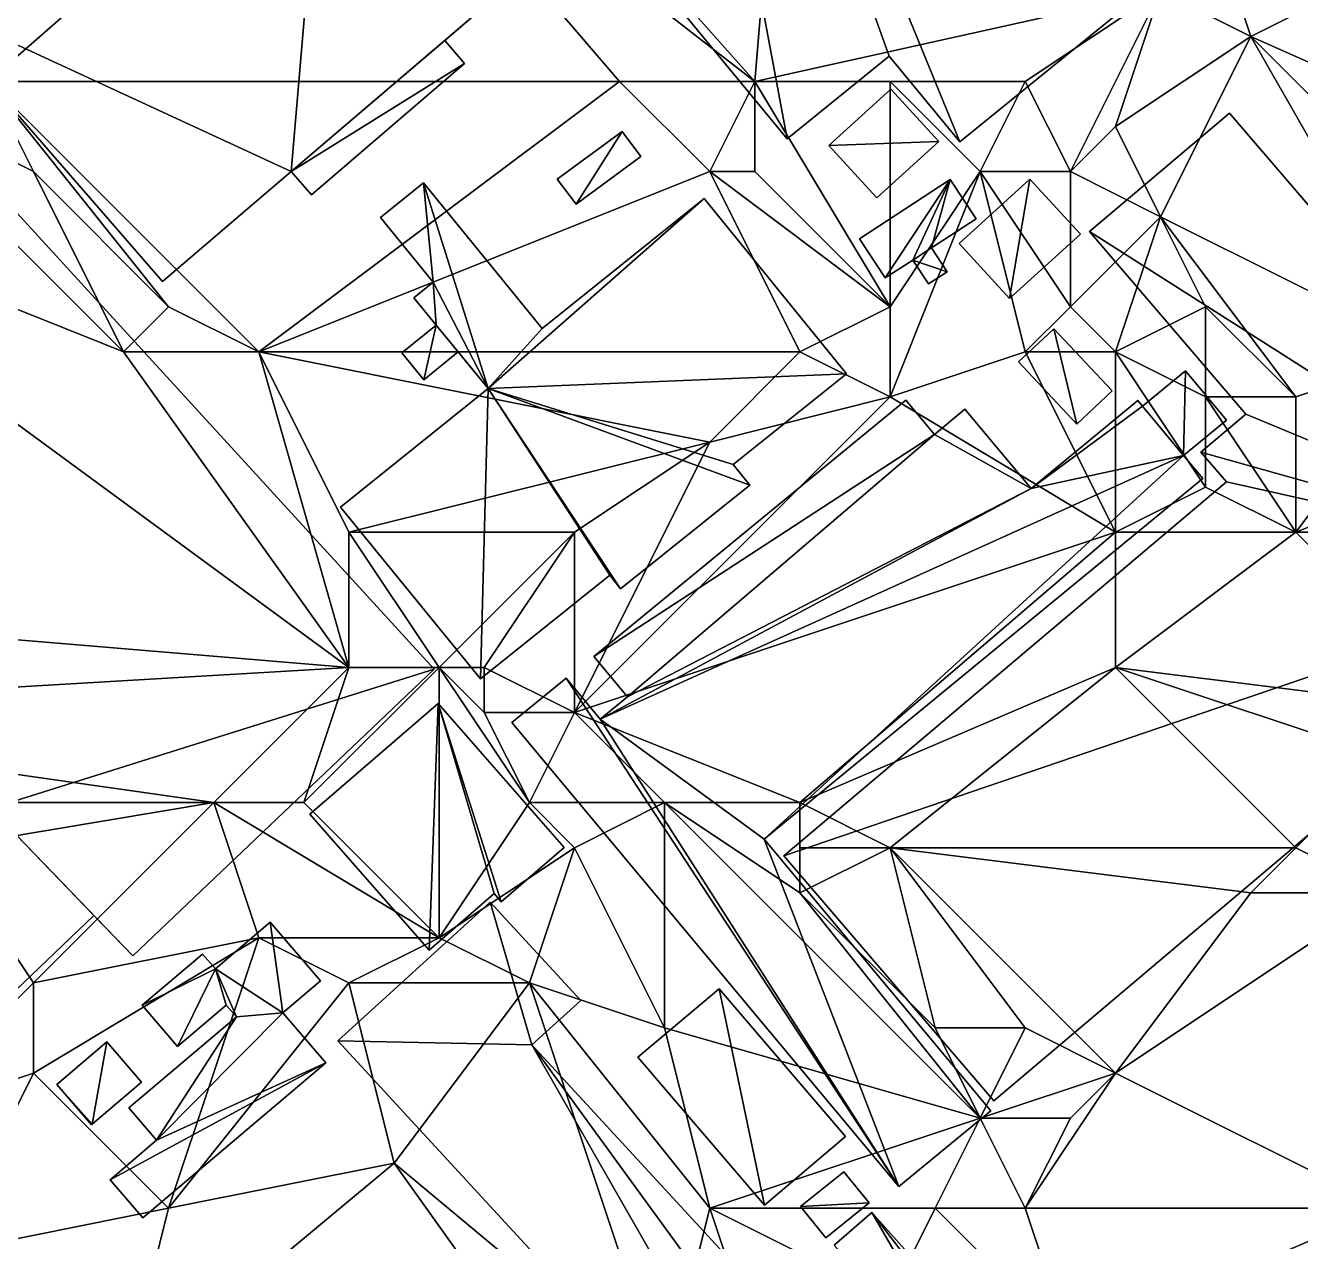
# Model space of a CAD drawing. Header units: metres. Extents: x -1103 to 901, y -902 to 905.
# Drawn here: x -284.4 to -227.8, y 272.5 to 326.5 of the extents above; entities that cross this region are included whole.
import ezdxf

# ---------------------------------------------------------------- set-up
doc = ezdxf.new("R2010")
doc.units = ezdxf.units.M
for name, color, linetype in [('OSM_BUILDING_FOOTPRINTS', 7, 'CONTINUOUS'), ('OSM_BUILDING_ROOFS', 1, 'CONTINUOUS'), ('OSM_BUILDING_WALLS', 8, 'CONTINUOUS'), ('OSM_TERRAIN', 3, 'CONTINUOUS')]:
    doc.layers.add(name, color=color, linetype=linetype)

msp = doc.modelspace()

# ---------------------------------------------------------------- linework, layer by layer
at = {"layer": 'OSM_BUILDING_FOOTPRINTS'}
for points in [[(-269.956, 344.985, 15.515), (-256.934, 355.579, 15.515), (-234.396, 328.241, 15.515), (-242.907, 321.318, 15.515), (-246.046, 325.123, 15.515), (-250.556, 321.451, 15.515), (-269.956, 344.985, 15.515)], [(-289.178, 327.699, 16.817), (-278.279, 315.125, 16.817), (-272.564, 320.002, 16.817), (-271.669, 318.974, 16.817), (-264.871, 324.791, 16.817), (-265.755, 325.819, 16.817), (-263.279, 327.954, 16.817), (-271.116, 337, 16.817), (-269.878, 338.062, 16.817), (-272.94, 341.578, 16.817), (-289.178, 327.699, 16.817)], [(-246.588, 318.841, 15.929), (-248.721, 321.164, 15.929), (-245.969, 323.663, 15.929), (-243.835, 321.341, 15.929), (-246.588, 318.841, 15.929)], [(-241.403, 278.775, 14.08), (-250.711, 289.634, 14.08), (-231.068, 306.234, 14.08), (-232.207, 307.55, 14.08), (-230.217, 309.242, 14.08), (-237.159, 317.348, 14.08), (-230.947, 322.601, 14.08), (-213.559, 302.308, 14.08), (-241.403, 278.775, 14.08)], [(-260.759, 319.671, 16.7), (-257.885, 321.783, 16.7), (-257.056, 320.666, 16.7), (-259.93, 318.554, 16.7), (-260.759, 319.671, 16.7)], [(-247.362, 317.017, 15.754), (-243.327, 319.649, 15.754), (-242.177, 317.912, 15.754), (-244.167, 316.618, 15.754), (-243.46, 315.557, 15.754), (-244.289, 315.015, 15.754), (-244.996, 316.077, 15.754), (-246.212, 315.28, 15.754), (-247.362, 317.017, 15.754)], [(-242.94, 316.806, 15.245), (-239.801, 319.66, 15.245), (-237.557, 317.227, 15.245), (-240.696, 314.373, 15.245), (-242.94, 316.806, 15.245)], [(-264.174, 297.497, 16.078), (-258.437, 302.098, 16.078), (-257.951, 301.49, 16.078), (-252.214, 306.09, 16.078), (-252.955, 306.997, 16.078), (-247.925, 311.023, 16.078), (-254.248, 318.808, 16.078), (-261.433, 313.046, 16.078), (-266.695, 319.505, 16.078), (-268.607, 317.967, 16.078), (-266.264, 315.092, 16.078), (-267.126, 314.406, 16.078), (-266.131, 313.19, 16.078), (-267.656, 311.962, 16.078), (-266.684, 310.768, 16.078), (-265.158, 311.996, 16.078), (-263.832, 310.37, 16.078), (-270.376, 305.117, 16.078), (-264.174, 297.497, 16.078)], [(-240.309, 311.564, 15.173), (-238.74, 313.024, 15.173), (-236.142, 310.271, 15.173), (-237.712, 308.8, 15.173), (-240.309, 311.564, 15.173)], [(-262.77, 295.551, 15.237), (-260.372, 297.519, 15.237), (-258.857, 295.706, 15.237), (-257.653, 296.701, 15.237), (-259.134, 298.482, 15.237), (-245.306, 309.861, 15.237), (-244.034, 308.335, 15.237), (-242.675, 309.452, 15.237), (-239.745, 305.946, 15.237), (-235.003, 309.839, 15.237), (-234.804, 309.596, 15.237), (-232.892, 311.166, 15.237), (-231.068, 308.977, 15.237), (-232.981, 307.406, 15.237), (-232.129, 306.389, 15.237), (-251.584, 290.386, 15.237), (-241.525, 278.321, 15.237), (-245.604, 274.97, 15.237), (-262.77, 295.551, 15.237)], [(-271.735, 291.481, 16.609), (-266.042, 296.402, 16.609), (-260.449, 290.01, 16.609), (-263.246, 287.6, 16.609), (-263.555, 287.964, 16.609), (-266.451, 285.454, 16.609), (-271.735, 291.481, 16.609)], [(-230.106, 237.58, 14.841), (-248.036, 257.044, 14.841), (-270.497, 281.429, 14.841), (-263.743, 287.577, 14.841), (-259.72, 283.22, 14.841), (-261.886, 281.252, 14.841), (-249.053, 267.317, 14.841), (-247.339, 268.877, 14.841), (-244.697, 266.012, 14.841), (-246.411, 264.453, 14.841), (-225.298, 241.539, 14.841), (-220.081, 246.283, 14.841), (-206.639, 231.697, 14.841), (-242.265, 199.305, 14.841), (-251.893, 209.755, 14.841), (-256.646, 205.442, 14.841), (-264.539, 214.002, 14.841), (-258.857, 219.166, 14.841), (-269.203, 230.402, 14.841), (-258.581, 240.057, 14.841), (-244.355, 224.63, 14.841), (-230.106, 237.58, 14.841)], [(-279.141, 273.577, 16.217), (-280.6, 275.269, 16.217), (-278.533, 277.016, 16.217), (-279.76, 278.454, 16.217), (-274.996, 282.49, 16.217), (-275.449, 283.01, 16.217), (-277.605, 281.185, 16.217), (-279.174, 283.01, 16.217), (-276.499, 285.277, 16.217), (-275.924, 284.625, 16.217), (-273.493, 286.693, 16.217), (-271.26, 284.094, 16.217), (-272.929, 282.678, 16.217), (-271.028, 280.455, 16.217), (-279.141, 273.577, 16.217)], [(-257.188, 280.699, 15.534), (-253.585, 283.74, 15.534), (-247.98, 277.182, 15.534), (-251.573, 274.141, 15.534), (-257.188, 280.699, 15.534)], [(-279.207, 279.593, 16.196), (-281.396, 277.735, 16.196), (-281.429, 277.702, 16.196), (-282.966, 279.493, 16.196), (-280.744, 281.384, 16.196), (-279.207, 279.593, 16.196)], [(-248.843, 272.692, 15.218), (-249.97, 274.074, 15.218), (-248.047, 275.623, 15.218), (-246.919, 274.24, 15.218), (-248.843, 272.692, 15.218)], [(-248.478, 272.36, 14.829), (-246.809, 273.82, 14.829), (-244.145, 270.823, 14.829), (-244.366, 270.624, 14.829), (-242.277, 268.268, 14.829), (-242.1, 268.423, 14.829), (-239.668, 265.681, 14.829), (-241.271, 264.265, 14.829), (-248.478, 272.36, 14.829)]]:
    msp.add_polyline3d(points, close=True, dxfattribs=at)
msp.add_polyline3d([(-287.564, 281.03, 15.285), (-281.319, 286.991, 15.285), (-279.583, 285.2, 15.285), (-266.219, 297.929, 15.285), (-291.698, 325.775, 15.285)], dxfattribs=at)
at = {"layer": 'OSM_BUILDING_ROOFS'}
for points in [[(-256.934, 355.579, 46.315), (-269.956, 344.985, 46.315), (-250.556, 321.451, 46.315)], [(-256.934, 355.579, 46.315), (-250.556, 321.451, 46.315), (-246.046, 325.123, 46.315)], [(-256.934, 355.579, 46.315), (-246.046, 325.123, 46.315), (-242.907, 321.318, 46.315)], [(-256.934, 355.579, 46.315), (-242.907, 321.318, 46.315), (-234.396, 328.241, 46.315)], [(-271.116, 337, 47.617), (-289.178, 327.699, 47.617), (-272.564, 320.002, 47.617)], [(-272.564, 320.002, 47.617), (-263.279, 327.954, 47.617), (-271.116, 337, 47.617)], [(-289.178, 327.699, 47.617), (-278.279, 315.125, 47.617), (-272.564, 320.002, 47.617)], [(-272.564, 320.002, 47.617), (-265.755, 325.819, 47.617), (-263.279, 327.954, 47.617)], [(-285.906, 291.747, 23.685), (-266.219, 297.929, 23.685), (-291.698, 325.775, 23.685)], [(-272.564, 320.002, 47.617), (-264.871, 324.791, 47.617), (-265.755, 325.819, 47.617)], [(-272.564, 320.002, 47.617), (-271.669, 318.974, 47.617), (-264.871, 324.791, 47.617)], [(-248.721, 321.164, 25.929), (-243.835, 321.341, 25.929), (-245.969, 323.663, 25.929)], [(-213.559, 302.308, 32.08), (-230.947, 322.601, 32.08), (-237.159, 317.348, 32.08)], [(-257.885, 321.783, 26.7), (-260.759, 319.671, 26.7), (-259.93, 318.554, 26.7)], [(-257.885, 321.783, 26.7), (-259.93, 318.554, 26.7), (-257.056, 320.666, 26.7)], [(-248.721, 321.164, 25.929), (-246.588, 318.841, 25.929), (-243.835, 321.341, 25.929)], [(-243.327, 319.649, 25.754), (-247.362, 317.017, 25.754), (-246.212, 315.28, 25.754)], [(-243.327, 319.649, 25.754), (-246.212, 315.28, 25.754), (-244.996, 316.077, 25.754)], [(-244.167, 316.618, 25.754), (-243.327, 319.649, 25.754), (-244.996, 316.077, 25.754)], [(-244.167, 316.618, 25.754), (-242.177, 317.912, 25.754), (-243.327, 319.649, 25.754)], [(-239.801, 319.66, 25.245), (-242.94, 316.806, 25.245), (-240.696, 314.373, 25.245)], [(-239.801, 319.66, 25.245), (-240.696, 314.373, 25.245), (-237.557, 317.227, 25.245)], [(-266.695, 319.505, 26.078), (-268.607, 317.967, 26.078), (-266.264, 315.092, 26.078)], [(-263.832, 310.37, 26.078), (-261.433, 313.046, 26.078), (-266.695, 319.505, 26.078)], [(-263.832, 310.37, 26.078), (-266.695, 319.505, 26.078), (-266.264, 315.092, 26.078)], [(-263.832, 310.37, 26.078), (-247.925, 311.023, 26.078), (-254.248, 318.808, 26.078)], [(-263.832, 310.37, 26.078), (-254.248, 318.808, 26.078), (-261.433, 313.046, 26.078)], [(-213.559, 302.308, 32.08), (-237.159, 317.348, 32.08), (-230.217, 309.242, 32.08)], [(-244.996, 316.077, 25.754), (-243.46, 315.557, 25.754), (-244.167, 316.618, 25.754)], [(-244.996, 316.077, 25.754), (-244.289, 315.015, 25.754), (-243.46, 315.557, 25.754)], [(-266.264, 315.092, 26.078), (-267.126, 314.406, 26.078), (-266.131, 313.19, 26.078)], [(-263.832, 310.37, 26.078), (-266.264, 315.092, 26.078), (-266.131, 313.19, 26.078)], [(-266.131, 313.19, 26.078), (-267.656, 311.962, 26.078), (-266.684, 310.768, 26.078)], [(-266.131, 313.19, 26.078), (-266.684, 310.768, 26.078), (-265.158, 311.996, 26.078)], [(-266.131, 313.19, 26.078), (-265.158, 311.996, 26.078), (-263.832, 310.37, 26.078)], [(-238.74, 313.024, 25.173), (-240.309, 311.564, 25.173), (-237.712, 308.8, 25.173)], [(-238.74, 313.024, 25.173), (-237.712, 308.8, 25.173), (-236.142, 310.271, 25.173)], [(-232.981, 307.406, 25.237), (-232.892, 311.166, 25.237), (-234.804, 309.596, 25.237)], [(-232.981, 307.406, 25.237), (-231.068, 308.977, 25.237), (-232.892, 311.166, 25.237)], [(-263.832, 310.37, 26.078), (-252.955, 306.997, 26.078), (-247.925, 311.023, 26.078)], [(-263.832, 310.37, 26.078), (-270.376, 305.117, 26.078), (-264.174, 297.497, 26.078)], [(-263.832, 310.37, 26.078), (-264.174, 297.497, 26.078), (-258.437, 302.098, 26.078)], [(-263.832, 310.37, 26.078), (-258.437, 302.098, 26.078), (-257.951, 301.49, 26.078)], [(-263.832, 310.37, 26.078), (-257.951, 301.49, 26.078), (-252.214, 306.09, 26.078)], [(-263.832, 310.37, 26.078), (-252.214, 306.09, 26.078), (-252.955, 306.997, 26.078)], [(-244.034, 308.335, 25.237), (-245.306, 309.861, 25.237), (-259.134, 298.482, 25.237)], [(-239.745, 305.946, 25.237), (-242.675, 309.452, 25.237), (-244.034, 308.335, 25.237)], [(-234.804, 309.596, 25.237), (-235.003, 309.839, 25.237), (-239.745, 305.946, 25.237)], [(-232.981, 307.406, 25.237), (-234.804, 309.596, 25.237), (-239.745, 305.946, 25.237)], [(-213.559, 302.308, 32.08), (-230.217, 309.242, 32.08), (-232.207, 307.55, 32.08)], [(-244.034, 308.335, 25.237), (-259.134, 298.482, 25.237), (-257.653, 296.701, 25.237)], [(-239.745, 305.946, 25.237), (-244.034, 308.335, 25.237), (-257.653, 296.701, 25.237)], [(-258.857, 295.706, 25.237), (-251.584, 290.386, 25.237), (-232.981, 307.406, 25.237)], [(-239.745, 305.946, 25.237), (-258.857, 295.706, 25.237), (-232.981, 307.406, 25.237)], [(-251.584, 290.386, 25.237), (-232.129, 306.389, 25.237), (-232.981, 307.406, 25.237)], [(-213.559, 302.308, 32.08), (-232.207, 307.55, 32.08), (-231.068, 306.234, 32.08)], [(-213.559, 302.308, 32.08), (-231.068, 306.234, 32.08), (-250.711, 289.634, 32.08)], [(-239.745, 305.946, 25.237), (-257.653, 296.701, 25.237), (-258.857, 295.706, 25.237)], [(-250.711, 289.634, 32.08), (-241.403, 278.775, 32.08), (-213.559, 302.308, 32.08)], [(-285.906, 291.747, 23.685), (-279.583, 285.2, 23.685), (-266.219, 297.929, 23.685)], [(-260.372, 297.519, 25.237), (-262.77, 295.551, 25.237), (-245.604, 274.97, 25.237)], [(-258.857, 295.706, 25.237), (-260.372, 297.519, 25.237), (-245.604, 274.97, 25.237)], [(-266.042, 296.402, 26.609), (-271.735, 291.481, 26.609), (-266.451, 285.454, 26.609)], [(-266.042, 296.402, 26.609), (-266.451, 285.454, 26.609), (-263.555, 287.964, 26.609)], [(-266.042, 296.402, 26.609), (-263.555, 287.964, 26.609), (-263.246, 287.6, 26.609)], [(-266.042, 296.402, 26.609), (-263.246, 287.6, 26.609), (-260.449, 290.01, 26.609)], [(-258.857, 295.706, 25.237), (-245.604, 274.97, 25.237), (-251.584, 290.386, 25.237)], [(-285.906, 291.747, 23.685), (-287.564, 281.03, 23.685), (-281.319, 286.991, 23.685)], [(-285.906, 291.747, 23.685), (-281.319, 286.991, 23.685), (-279.583, 285.2, 23.685)], [(-245.604, 274.97, 25.237), (-241.525, 278.321, 25.237), (-251.584, 290.386, 25.237)], [(-261.886, 281.252, 36.041), (-263.743, 287.577, 36.041), (-270.497, 281.429, 36.041)], [(-261.886, 281.252, 36.041), (-259.72, 283.22, 36.041), (-263.743, 287.577, 36.041)], [(-272.929, 282.678, 26.217), (-273.493, 286.693, 26.217), (-275.924, 284.625, 26.217)], [(-272.929, 282.678, 26.217), (-271.26, 284.094, 26.217), (-273.493, 286.693, 26.217)], [(-275.924, 284.625, 26.217), (-276.499, 285.277, 26.217), (-279.174, 283.01, 26.217)], [(-275.924, 284.625, 26.217), (-279.174, 283.01, 26.217), (-277.605, 281.185, 26.217)], [(-275.924, 284.625, 26.217), (-277.605, 281.185, 26.217), (-275.449, 283.01, 26.217)], [(-275.924, 284.625, 26.217), (-275.449, 283.01, 26.217), (-274.996, 282.49, 26.217)], [(-272.929, 282.678, 26.217), (-275.924, 284.625, 26.217), (-274.996, 282.49, 26.217)], [(-253.585, 283.74, 25.534), (-257.188, 280.699, 25.534), (-251.573, 274.141, 25.534)], [(-253.585, 283.74, 25.534), (-251.573, 274.141, 25.534), (-247.98, 277.182, 25.534)], [(-274.996, 282.49, 26.217), (-279.76, 278.454, 26.217), (-278.533, 277.016, 26.217)], [(-278.533, 277.016, 26.217), (-271.028, 280.455, 26.217), (-272.929, 282.678, 26.217)], [(-272.929, 282.678, 26.217), (-274.996, 282.49, 26.217), (-278.533, 277.016, 26.217)], [(-281.396, 277.735, 26.196), (-280.744, 281.384, 26.196), (-282.966, 279.493, 26.196)], [(-281.396, 277.735, 26.196), (-279.207, 279.593, 26.196), (-280.744, 281.384, 26.196)], [(-261.886, 281.252, 36.041), (-270.497, 281.429, 36.041), (-248.036, 257.044, 36.041)], [(-261.886, 281.252, 36.041), (-248.036, 257.044, 36.041), (-230.106, 237.58, 36.041)], [(-230.106, 237.58, 36.041), (-249.053, 267.317, 36.041), (-261.886, 281.252, 36.041)], [(-280.6, 275.269, 26.217), (-279.141, 273.577, 26.217), (-271.028, 280.455, 26.217)], [(-278.533, 277.016, 26.217), (-280.6, 275.269, 26.217), (-271.028, 280.455, 26.217)], [(-281.396, 277.735, 26.196), (-282.966, 279.493, 26.196), (-281.429, 277.702, 26.196)], [(-249.97, 274.074, 25.218), (-246.919, 274.24, 25.218), (-248.047, 275.623, 25.218)], [(-249.97, 274.074, 25.218), (-248.843, 272.692, 25.218), (-246.919, 274.24, 25.218)], [(-246.809, 273.82, 24.829), (-248.478, 272.36, 24.829), (-241.271, 264.265, 24.829)], [(-244.366, 270.624, 24.829), (-244.145, 270.823, 24.829), (-246.809, 273.82, 24.829)], [(-244.366, 270.624, 24.829), (-246.809, 273.82, 24.829), (-241.271, 264.265, 24.829)]]:
    msp.add_3dface(points, dxfattribs=at)
at = {"layer": 'OSM_BUILDING_WALLS'}
for points in [[(-269.956, 344.985, 15.515), (-250.556, 321.451, 15.515), (-250.556, 321.451, 46.315)], [(-269.956, 344.985, 15.515), (-250.556, 321.451, 46.315), (-269.956, 344.985, 46.315)], [(-242.907, 321.318, 15.515), (-234.396, 328.241, 15.515), (-234.396, 328.241, 46.315)], [(-242.907, 321.318, 15.515), (-234.396, 328.241, 46.315), (-242.907, 321.318, 46.315)], [(-289.178, 327.699, 16.817), (-278.279, 315.125, 16.817), (-278.279, 315.125, 47.617)], [(-289.178, 327.699, 16.817), (-278.279, 315.125, 47.617), (-289.178, 327.699, 47.617)], [(-265.755, 325.819, 16.817), (-263.279, 327.954, 16.817), (-263.279, 327.954, 47.617)], [(-265.755, 325.819, 16.817), (-263.279, 327.954, 47.617), (-265.755, 325.819, 47.617)], [(-266.219, 297.929, 15.285), (-291.698, 325.775, 15.285), (-291.698, 325.775, 23.685)], [(-266.219, 297.929, 15.285), (-291.698, 325.775, 23.685), (-266.219, 297.929, 23.685)], [(-264.871, 324.791, 16.817), (-265.755, 325.819, 16.817), (-265.755, 325.819, 47.617)], [(-264.871, 324.791, 16.817), (-265.755, 325.819, 47.617), (-264.871, 324.791, 47.617)], [(-271.669, 318.974, 16.817), (-264.871, 324.791, 16.817), (-264.871, 324.791, 47.617)], [(-271.669, 318.974, 16.817), (-264.871, 324.791, 47.617), (-271.669, 318.974, 47.617)], [(-250.556, 321.451, 15.515), (-246.046, 325.123, 15.515), (-246.046, 325.123, 46.315)], [(-250.556, 321.451, 15.515), (-246.046, 325.123, 46.315), (-250.556, 321.451, 46.315)], [(-246.046, 325.123, 15.515), (-242.907, 321.318, 15.515), (-242.907, 321.318, 46.315)], [(-246.046, 325.123, 15.515), (-242.907, 321.318, 46.315), (-246.046, 325.123, 46.315)], [(-245.969, 323.663, 15.929), (-248.721, 321.164, 15.929), (-248.721, 321.164, 25.929)], [(-245.969, 323.663, 15.929), (-248.721, 321.164, 25.929), (-245.969, 323.663, 25.929)], [(-243.835, 321.341, 15.929), (-245.969, 323.663, 15.929), (-245.969, 323.663, 25.929)], [(-243.835, 321.341, 15.929), (-245.969, 323.663, 25.929), (-243.835, 321.341, 25.929)], [(-230.947, 322.601, 14.08), (-237.159, 317.348, 14.08), (-237.159, 317.348, 32.08)], [(-230.947, 322.601, 14.08), (-237.159, 317.348, 32.08), (-230.947, 322.601, 32.08)], [(-213.559, 302.308, 14.08), (-230.947, 322.601, 14.08), (-230.947, 322.601, 32.08)], [(-213.559, 302.308, 14.08), (-230.947, 322.601, 32.08), (-213.559, 302.308, 32.08)], [(-257.885, 321.783, 16.7), (-260.759, 319.671, 16.7), (-260.759, 319.671, 26.7)], [(-257.885, 321.783, 16.7), (-260.759, 319.671, 26.7), (-257.885, 321.783, 26.7)], [(-257.056, 320.666, 16.7), (-257.885, 321.783, 16.7), (-257.885, 321.783, 26.7)], [(-257.056, 320.666, 16.7), (-257.885, 321.783, 26.7), (-257.056, 320.666, 26.7)], [(-246.588, 318.841, 15.929), (-243.835, 321.341, 15.929), (-243.835, 321.341, 25.929)], [(-246.588, 318.841, 15.929), (-243.835, 321.341, 25.929), (-246.588, 318.841, 25.929)], [(-248.721, 321.164, 15.929), (-246.588, 318.841, 15.929), (-246.588, 318.841, 25.929)], [(-248.721, 321.164, 15.929), (-246.588, 318.841, 25.929), (-248.721, 321.164, 25.929)], [(-259.93, 318.554, 16.7), (-257.056, 320.666, 16.7), (-257.056, 320.666, 26.7)], [(-259.93, 318.554, 16.7), (-257.056, 320.666, 26.7), (-259.93, 318.554, 26.7)], [(-278.279, 315.125, 16.817), (-272.564, 320.002, 16.817), (-272.564, 320.002, 47.617)], [(-278.279, 315.125, 16.817), (-272.564, 320.002, 47.617), (-278.279, 315.125, 47.617)], [(-272.564, 320.002, 16.817), (-271.669, 318.974, 16.817), (-271.669, 318.974, 47.617)], [(-272.564, 320.002, 16.817), (-271.669, 318.974, 47.617), (-272.564, 320.002, 47.617)], [(-260.759, 319.671, 16.7), (-259.93, 318.554, 16.7), (-259.93, 318.554, 26.7)], [(-260.759, 319.671, 16.7), (-259.93, 318.554, 26.7), (-260.759, 319.671, 26.7)], [(-243.327, 319.649, 15.754), (-247.362, 317.017, 15.754), (-247.362, 317.017, 25.754)], [(-243.327, 319.649, 15.754), (-247.362, 317.017, 25.754), (-243.327, 319.649, 25.754)], [(-242.177, 317.912, 15.754), (-243.327, 319.649, 15.754), (-243.327, 319.649, 25.754)], [(-242.177, 317.912, 15.754), (-243.327, 319.649, 25.754), (-242.177, 317.912, 25.754)], [(-239.801, 319.66, 15.245), (-242.94, 316.806, 15.245), (-242.94, 316.806, 25.245)], [(-239.801, 319.66, 15.245), (-242.94, 316.806, 25.245), (-239.801, 319.66, 25.245)], [(-237.557, 317.227, 15.245), (-239.801, 319.66, 15.245), (-239.801, 319.66, 25.245)], [(-237.557, 317.227, 15.245), (-239.801, 319.66, 25.245), (-237.557, 317.227, 25.245)], [(-266.695, 319.505, 16.078), (-268.607, 317.967, 16.078), (-268.607, 317.967, 26.078)], [(-266.695, 319.505, 16.078), (-268.607, 317.967, 26.078), (-266.695, 319.505, 26.078)], [(-261.433, 313.046, 16.078), (-266.695, 319.505, 16.078), (-266.695, 319.505, 26.078)], [(-261.433, 313.046, 16.078), (-266.695, 319.505, 26.078), (-261.433, 313.046, 26.078)], [(-254.248, 318.808, 16.078), (-261.433, 313.046, 16.078), (-261.433, 313.046, 26.078)], [(-254.248, 318.808, 16.078), (-261.433, 313.046, 26.078), (-254.248, 318.808, 26.078)], [(-247.925, 311.023, 16.078), (-254.248, 318.808, 16.078), (-254.248, 318.808, 26.078)], [(-247.925, 311.023, 16.078), (-254.248, 318.808, 26.078), (-247.925, 311.023, 26.078)], [(-268.607, 317.967, 16.078), (-266.264, 315.092, 16.078), (-266.264, 315.092, 26.078)], [(-268.607, 317.967, 16.078), (-266.264, 315.092, 26.078), (-268.607, 317.967, 26.078)], [(-244.167, 316.618, 15.754), (-242.177, 317.912, 15.754), (-242.177, 317.912, 25.754)], [(-244.167, 316.618, 15.754), (-242.177, 317.912, 25.754), (-244.167, 316.618, 25.754)], [(-237.159, 317.348, 14.08), (-230.217, 309.242, 14.08), (-230.217, 309.242, 32.08)], [(-237.159, 317.348, 14.08), (-230.217, 309.242, 32.08), (-237.159, 317.348, 32.08)], [(-247.362, 317.017, 15.754), (-246.212, 315.28, 15.754), (-246.212, 315.28, 25.754)], [(-247.362, 317.017, 15.754), (-246.212, 315.28, 25.754), (-247.362, 317.017, 25.754)], [(-242.94, 316.806, 15.245), (-240.696, 314.373, 15.245), (-240.696, 314.373, 25.245)], [(-242.94, 316.806, 15.245), (-240.696, 314.373, 25.245), (-242.94, 316.806, 25.245)], [(-240.696, 314.373, 15.245), (-237.557, 317.227, 15.245), (-237.557, 317.227, 25.245)], [(-240.696, 314.373, 15.245), (-237.557, 317.227, 25.245), (-240.696, 314.373, 25.245)], [(-243.46, 315.557, 15.754), (-244.167, 316.618, 15.754), (-244.167, 316.618, 25.754)], [(-243.46, 315.557, 15.754), (-244.167, 316.618, 25.754), (-243.46, 315.557, 25.754)], [(-246.212, 315.28, 15.754), (-244.996, 316.077, 15.754), (-244.996, 316.077, 25.754)], [(-246.212, 315.28, 15.754), (-244.996, 316.077, 25.754), (-246.212, 315.28, 25.754)], [(-244.996, 316.077, 15.754), (-244.289, 315.015, 15.754), (-244.289, 315.015, 25.754)], [(-244.996, 316.077, 15.754), (-244.289, 315.015, 25.754), (-244.996, 316.077, 25.754)], [(-266.264, 315.092, 16.078), (-267.126, 314.406, 16.078), (-267.126, 314.406, 26.078)], [(-266.264, 315.092, 16.078), (-267.126, 314.406, 26.078), (-266.264, 315.092, 26.078)], [(-244.289, 315.015, 15.754), (-243.46, 315.557, 15.754), (-243.46, 315.557, 25.754)], [(-244.289, 315.015, 15.754), (-243.46, 315.557, 25.754), (-244.289, 315.015, 25.754)], [(-267.126, 314.406, 16.078), (-266.131, 313.19, 16.078), (-266.131, 313.19, 26.078)], [(-267.126, 314.406, 16.078), (-266.131, 313.19, 26.078), (-267.126, 314.406, 26.078)], [(-266.131, 313.19, 16.078), (-267.656, 311.962, 16.078), (-267.656, 311.962, 26.078)], [(-266.131, 313.19, 16.078), (-267.656, 311.962, 26.078), (-266.131, 313.19, 26.078)], [(-238.74, 313.024, 15.173), (-240.309, 311.564, 15.173), (-240.309, 311.564, 25.173)], [(-238.74, 313.024, 15.173), (-240.309, 311.564, 25.173), (-238.74, 313.024, 25.173)], [(-236.142, 310.271, 15.173), (-238.74, 313.024, 15.173), (-238.74, 313.024, 25.173)], [(-236.142, 310.271, 15.173), (-238.74, 313.024, 25.173), (-236.142, 310.271, 25.173)], [(-267.656, 311.962, 16.078), (-266.684, 310.768, 16.078), (-266.684, 310.768, 26.078)], [(-267.656, 311.962, 16.078), (-266.684, 310.768, 26.078), (-267.656, 311.962, 26.078)], [(-266.684, 310.768, 16.078), (-265.158, 311.996, 16.078), (-265.158, 311.996, 26.078)], [(-266.684, 310.768, 16.078), (-265.158, 311.996, 26.078), (-266.684, 310.768, 26.078)], [(-265.158, 311.996, 16.078), (-263.832, 310.37, 16.078), (-263.832, 310.37, 26.078)], [(-265.158, 311.996, 16.078), (-263.832, 310.37, 26.078), (-265.158, 311.996, 26.078)], [(-240.309, 311.564, 15.173), (-237.712, 308.8, 15.173), (-237.712, 308.8, 25.173)], [(-240.309, 311.564, 15.173), (-237.712, 308.8, 25.173), (-240.309, 311.564, 25.173)], [(-232.892, 311.166, 15.237), (-234.804, 309.596, 15.237), (-234.804, 309.596, 25.237)], [(-232.892, 311.166, 15.237), (-234.804, 309.596, 25.237), (-232.892, 311.166, 25.237)], [(-231.068, 308.977, 15.237), (-232.892, 311.166, 15.237), (-232.892, 311.166, 25.237)], [(-231.068, 308.977, 15.237), (-232.892, 311.166, 25.237), (-231.068, 308.977, 25.237)], [(-252.955, 306.997, 16.078), (-247.925, 311.023, 16.078), (-247.925, 311.023, 26.078)], [(-252.955, 306.997, 16.078), (-247.925, 311.023, 26.078), (-252.955, 306.997, 26.078)], [(-263.832, 310.37, 16.078), (-270.376, 305.117, 16.078), (-270.376, 305.117, 26.078)], [(-263.832, 310.37, 16.078), (-270.376, 305.117, 26.078), (-263.832, 310.37, 26.078)], [(-237.712, 308.8, 15.173), (-236.142, 310.271, 15.173), (-236.142, 310.271, 25.173)], [(-237.712, 308.8, 15.173), (-236.142, 310.271, 25.173), (-237.712, 308.8, 25.173)], [(-245.306, 309.861, 15.237), (-259.134, 298.482, 15.237), (-259.134, 298.482, 25.237)], [(-245.306, 309.861, 15.237), (-259.134, 298.482, 25.237), (-245.306, 309.861, 25.237)], [(-244.034, 308.335, 15.237), (-245.306, 309.861, 15.237), (-245.306, 309.861, 25.237)], [(-244.034, 308.335, 15.237), (-245.306, 309.861, 25.237), (-244.034, 308.335, 25.237)], [(-242.675, 309.452, 15.237), (-244.034, 308.335, 15.237), (-244.034, 308.335, 25.237)], [(-242.675, 309.452, 15.237), (-244.034, 308.335, 25.237), (-242.675, 309.452, 25.237)], [(-239.745, 305.946, 15.237), (-242.675, 309.452, 15.237), (-242.675, 309.452, 25.237)], [(-239.745, 305.946, 15.237), (-242.675, 309.452, 25.237), (-239.745, 305.946, 25.237)], [(-235.003, 309.839, 15.237), (-239.745, 305.946, 15.237), (-239.745, 305.946, 25.237)], [(-235.003, 309.839, 15.237), (-239.745, 305.946, 25.237), (-235.003, 309.839, 25.237)], [(-234.804, 309.596, 15.237), (-235.003, 309.839, 15.237), (-235.003, 309.839, 25.237)], [(-234.804, 309.596, 15.237), (-235.003, 309.839, 25.237), (-234.804, 309.596, 25.237)], [(-232.981, 307.406, 15.237), (-231.068, 308.977, 15.237), (-231.068, 308.977, 25.237)], [(-232.981, 307.406, 15.237), (-231.068, 308.977, 25.237), (-232.981, 307.406, 25.237)], [(-230.217, 309.242, 14.08), (-232.207, 307.55, 14.08), (-232.207, 307.55, 32.08)], [(-230.217, 309.242, 14.08), (-232.207, 307.55, 32.08), (-230.217, 309.242, 32.08)], [(-232.129, 306.389, 15.237), (-232.981, 307.406, 15.237), (-232.981, 307.406, 25.237)], [(-232.129, 306.389, 15.237), (-232.981, 307.406, 25.237), (-232.129, 306.389, 25.237)], [(-232.207, 307.55, 14.08), (-231.068, 306.234, 14.08), (-231.068, 306.234, 32.08)], [(-232.207, 307.55, 14.08), (-231.068, 306.234, 32.08), (-232.207, 307.55, 32.08)], [(-252.214, 306.09, 16.078), (-252.955, 306.997, 16.078), (-252.955, 306.997, 26.078)], [(-252.214, 306.09, 16.078), (-252.955, 306.997, 26.078), (-252.214, 306.09, 26.078)], [(-257.951, 301.49, 16.078), (-252.214, 306.09, 16.078), (-252.214, 306.09, 26.078)], [(-257.951, 301.49, 16.078), (-252.214, 306.09, 26.078), (-257.951, 301.49, 26.078)], [(-251.584, 290.386, 15.237), (-232.129, 306.389, 15.237), (-232.129, 306.389, 25.237)], [(-251.584, 290.386, 15.237), (-232.129, 306.389, 25.237), (-251.584, 290.386, 25.237)], [(-231.068, 306.234, 14.08), (-250.711, 289.634, 14.08), (-250.711, 289.634, 32.08)], [(-231.068, 306.234, 14.08), (-250.711, 289.634, 32.08), (-231.068, 306.234, 32.08)], [(-270.376, 305.117, 16.078), (-264.174, 297.497, 16.078), (-264.174, 297.497, 26.078)], [(-270.376, 305.117, 16.078), (-264.174, 297.497, 26.078), (-270.376, 305.117, 26.078)], [(-264.174, 297.497, 16.078), (-258.437, 302.098, 16.078), (-258.437, 302.098, 26.078)], [(-264.174, 297.497, 16.078), (-258.437, 302.098, 26.078), (-264.174, 297.497, 26.078)], [(-258.437, 302.098, 16.078), (-257.951, 301.49, 16.078), (-257.951, 301.49, 26.078)], [(-258.437, 302.098, 16.078), (-257.951, 301.49, 26.078), (-258.437, 302.098, 26.078)], [(-241.403, 278.775, 14.08), (-213.559, 302.308, 14.08), (-213.559, 302.308, 32.08)], [(-241.403, 278.775, 14.08), (-213.559, 302.308, 32.08), (-241.403, 278.775, 32.08)], [(-259.134, 298.482, 15.237), (-257.653, 296.701, 15.237), (-257.653, 296.701, 25.237)], [(-259.134, 298.482, 15.237), (-257.653, 296.701, 25.237), (-259.134, 298.482, 25.237)], [(-279.583, 285.2, 15.285), (-266.219, 297.929, 15.285), (-266.219, 297.929, 23.685)], [(-279.583, 285.2, 15.285), (-266.219, 297.929, 23.685), (-279.583, 285.2, 23.685)], [(-260.372, 297.519, 15.237), (-262.77, 295.551, 15.237), (-262.77, 295.551, 25.237)], [(-260.372, 297.519, 15.237), (-262.77, 295.551, 25.237), (-260.372, 297.519, 25.237)], [(-258.857, 295.706, 15.237), (-260.372, 297.519, 15.237), (-260.372, 297.519, 25.237)], [(-258.857, 295.706, 15.237), (-260.372, 297.519, 25.237), (-258.857, 295.706, 25.237)], [(-266.042, 296.402, 16.609), (-271.735, 291.481, 16.609), (-271.735, 291.481, 26.609)], [(-266.042, 296.402, 16.609), (-271.735, 291.481, 26.609), (-266.042, 296.402, 26.609)], [(-260.449, 290.01, 16.609), (-266.042, 296.402, 16.609), (-266.042, 296.402, 26.609)], [(-260.449, 290.01, 16.609), (-266.042, 296.402, 26.609), (-260.449, 290.01, 26.609)], [(-257.653, 296.701, 15.237), (-258.857, 295.706, 15.237), (-258.857, 295.706, 25.237)], [(-257.653, 296.701, 15.237), (-258.857, 295.706, 25.237), (-257.653, 296.701, 25.237)], [(-262.77, 295.551, 15.237), (-245.604, 274.97, 15.237), (-245.604, 274.97, 25.237)], [(-262.77, 295.551, 15.237), (-245.604, 274.97, 25.237), (-262.77, 295.551, 25.237)], [(-271.735, 291.481, 16.609), (-266.451, 285.454, 16.609), (-266.451, 285.454, 26.609)], [(-271.735, 291.481, 16.609), (-266.451, 285.454, 26.609), (-271.735, 291.481, 26.609)], [(-241.525, 278.321, 15.237), (-251.584, 290.386, 15.237), (-251.584, 290.386, 25.237)], [(-241.525, 278.321, 15.237), (-251.584, 290.386, 25.237), (-241.525, 278.321, 25.237)], [(-263.246, 287.6, 16.609), (-260.449, 290.01, 16.609), (-260.449, 290.01, 26.609)], [(-263.246, 287.6, 16.609), (-260.449, 290.01, 26.609), (-263.246, 287.6, 26.609)], [(-250.711, 289.634, 14.08), (-241.403, 278.775, 14.08), (-241.403, 278.775, 32.08)], [(-250.711, 289.634, 14.08), (-241.403, 278.775, 32.08), (-250.711, 289.634, 32.08)], [(-266.451, 285.454, 16.609), (-263.555, 287.964, 16.609), (-263.555, 287.964, 26.609)], [(-266.451, 285.454, 16.609), (-263.555, 287.964, 26.609), (-266.451, 285.454, 26.609)], [(-263.555, 287.964, 16.609), (-263.246, 287.6, 16.609), (-263.246, 287.6, 26.609)], [(-263.555, 287.964, 16.609), (-263.246, 287.6, 26.609), (-263.555, 287.964, 26.609)], [(-263.743, 287.577, 14.841), (-270.497, 281.429, 14.841), (-270.497, 281.429, 36.041)], [(-263.743, 287.577, 14.841), (-270.497, 281.429, 36.041), (-263.743, 287.577, 36.041)], [(-259.72, 283.22, 14.841), (-263.743, 287.577, 14.841), (-263.743, 287.577, 36.041)], [(-259.72, 283.22, 14.841), (-263.743, 287.577, 36.041), (-259.72, 283.22, 36.041)], [(-287.564, 281.03, 15.285), (-281.319, 286.991, 15.285), (-281.319, 286.991, 23.685)], [(-287.564, 281.03, 15.285), (-281.319, 286.991, 23.685), (-287.564, 281.03, 23.685)], [(-281.319, 286.991, 15.285), (-279.583, 285.2, 15.285), (-279.583, 285.2, 23.685)], [(-281.319, 286.991, 15.285), (-279.583, 285.2, 23.685), (-281.319, 286.991, 23.685)], [(-273.493, 286.693, 16.217), (-275.924, 284.625, 16.217), (-275.924, 284.625, 26.217)], [(-273.493, 286.693, 16.217), (-275.924, 284.625, 26.217), (-273.493, 286.693, 26.217)], [(-271.26, 284.094, 16.217), (-273.493, 286.693, 16.217), (-273.493, 286.693, 26.217)], [(-271.26, 284.094, 16.217), (-273.493, 286.693, 26.217), (-271.26, 284.094, 26.217)], [(-276.499, 285.277, 16.217), (-279.174, 283.01, 16.217), (-279.174, 283.01, 26.217)], [(-276.499, 285.277, 16.217), (-279.174, 283.01, 26.217), (-276.499, 285.277, 26.217)], [(-275.924, 284.625, 16.217), (-276.499, 285.277, 16.217), (-276.499, 285.277, 26.217)], [(-275.924, 284.625, 16.217), (-276.499, 285.277, 26.217), (-275.924, 284.625, 26.217)], [(-272.929, 282.678, 16.217), (-271.26, 284.094, 16.217), (-271.26, 284.094, 26.217)], [(-272.929, 282.678, 16.217), (-271.26, 284.094, 26.217), (-272.929, 282.678, 26.217)], [(-253.585, 283.74, 15.534), (-257.188, 280.699, 15.534), (-257.188, 280.699, 25.534)], [(-253.585, 283.74, 15.534), (-257.188, 280.699, 25.534), (-253.585, 283.74, 25.534)], [(-247.98, 277.182, 15.534), (-253.585, 283.74, 15.534), (-253.585, 283.74, 25.534)], [(-247.98, 277.182, 15.534), (-253.585, 283.74, 25.534), (-247.98, 277.182, 25.534)], [(-279.174, 283.01, 16.217), (-277.605, 281.185, 16.217), (-277.605, 281.185, 26.217)], [(-279.174, 283.01, 16.217), (-277.605, 281.185, 26.217), (-279.174, 283.01, 26.217)], [(-277.605, 281.185, 16.217), (-275.449, 283.01, 16.217), (-275.449, 283.01, 26.217)], [(-277.605, 281.185, 16.217), (-275.449, 283.01, 26.217), (-277.605, 281.185, 26.217)], [(-275.449, 283.01, 16.217), (-274.996, 282.49, 16.217), (-274.996, 282.49, 26.217)], [(-275.449, 283.01, 16.217), (-274.996, 282.49, 26.217), (-275.449, 283.01, 26.217)], [(-261.886, 281.252, 14.841), (-259.72, 283.22, 14.841), (-259.72, 283.22, 36.041)], [(-261.886, 281.252, 14.841), (-259.72, 283.22, 36.041), (-261.886, 281.252, 36.041)], [(-274.996, 282.49, 16.217), (-279.76, 278.454, 16.217), (-279.76, 278.454, 26.217)], [(-274.996, 282.49, 16.217), (-279.76, 278.454, 26.217), (-274.996, 282.49, 26.217)], [(-271.028, 280.455, 16.217), (-272.929, 282.678, 16.217), (-272.929, 282.678, 26.217)], [(-271.028, 280.455, 16.217), (-272.929, 282.678, 26.217), (-271.028, 280.455, 26.217)], [(-280.744, 281.384, 16.196), (-282.966, 279.493, 16.196), (-282.966, 279.493, 26.196)], [(-280.744, 281.384, 16.196), (-282.966, 279.493, 26.196), (-280.744, 281.384, 26.196)], [(-279.207, 279.593, 16.196), (-280.744, 281.384, 16.196), (-280.744, 281.384, 26.196)], [(-279.207, 279.593, 16.196), (-280.744, 281.384, 26.196), (-279.207, 279.593, 26.196)], [(-270.497, 281.429, 14.841), (-248.036, 257.044, 14.841), (-248.036, 257.044, 36.041)], [(-270.497, 281.429, 14.841), (-248.036, 257.044, 36.041), (-270.497, 281.429, 36.041)], [(-249.053, 267.317, 14.841), (-261.886, 281.252, 14.841), (-261.886, 281.252, 36.041)], [(-249.053, 267.317, 14.841), (-261.886, 281.252, 36.041), (-249.053, 267.317, 36.041)], [(-257.188, 280.699, 15.534), (-251.573, 274.141, 15.534), (-251.573, 274.141, 25.534)], [(-257.188, 280.699, 15.534), (-251.573, 274.141, 25.534), (-257.188, 280.699, 25.534)], [(-279.141, 273.577, 16.217), (-271.028, 280.455, 16.217), (-271.028, 280.455, 26.217)], [(-279.141, 273.577, 16.217), (-271.028, 280.455, 26.217), (-279.141, 273.577, 26.217)], [(-282.966, 279.493, 16.196), (-281.429, 277.702, 16.196), (-281.429, 277.702, 26.196)], [(-282.966, 279.493, 16.196), (-281.429, 277.702, 26.196), (-282.966, 279.493, 26.196)], [(-281.396, 277.735, 16.196), (-279.207, 279.593, 16.196), (-279.207, 279.593, 26.196)], [(-281.396, 277.735, 16.196), (-279.207, 279.593, 26.196), (-281.396, 277.735, 26.196)], [(-279.76, 278.454, 16.217), (-278.533, 277.016, 16.217), (-278.533, 277.016, 26.217)], [(-279.76, 278.454, 16.217), (-278.533, 277.016, 26.217), (-279.76, 278.454, 26.217)], [(-245.604, 274.97, 15.237), (-241.525, 278.321, 15.237), (-241.525, 278.321, 25.237)], [(-245.604, 274.97, 15.237), (-241.525, 278.321, 25.237), (-245.604, 274.97, 25.237)], [(-281.429, 277.702, 16.196), (-281.396, 277.735, 16.196), (-281.396, 277.735, 26.196)], [(-281.429, 277.702, 16.196), (-281.396, 277.735, 26.196), (-281.429, 277.702, 26.196)], [(-251.573, 274.141, 15.534), (-247.98, 277.182, 15.534), (-247.98, 277.182, 25.534)], [(-251.573, 274.141, 15.534), (-247.98, 277.182, 25.534), (-251.573, 274.141, 25.534)], [(-278.533, 277.016, 16.217), (-280.6, 275.269, 16.217), (-280.6, 275.269, 26.217)], [(-278.533, 277.016, 16.217), (-280.6, 275.269, 26.217), (-278.533, 277.016, 26.217)], [(-248.047, 275.623, 15.218), (-249.97, 274.074, 15.218), (-249.97, 274.074, 25.218)], [(-248.047, 275.623, 15.218), (-249.97, 274.074, 25.218), (-248.047, 275.623, 25.218)], [(-246.919, 274.24, 15.218), (-248.047, 275.623, 15.218), (-248.047, 275.623, 25.218)], [(-246.919, 274.24, 15.218), (-248.047, 275.623, 25.218), (-246.919, 274.24, 25.218)], [(-280.6, 275.269, 16.217), (-279.141, 273.577, 16.217), (-279.141, 273.577, 26.217)], [(-280.6, 275.269, 16.217), (-279.141, 273.577, 26.217), (-280.6, 275.269, 26.217)], [(-249.97, 274.074, 15.218), (-248.843, 272.692, 15.218), (-248.843, 272.692, 25.218)], [(-249.97, 274.074, 15.218), (-248.843, 272.692, 25.218), (-249.97, 274.074, 25.218)], [(-248.843, 272.692, 15.218), (-246.919, 274.24, 15.218), (-246.919, 274.24, 25.218)], [(-248.843, 272.692, 15.218), (-246.919, 274.24, 25.218), (-248.843, 272.692, 25.218)], [(-246.809, 273.82, 14.829), (-248.478, 272.36, 14.829), (-248.478, 272.36, 24.829)], [(-246.809, 273.82, 14.829), (-248.478, 272.36, 24.829), (-246.809, 273.82, 24.829)], [(-244.145, 270.823, 14.829), (-246.809, 273.82, 14.829), (-246.809, 273.82, 24.829)], [(-244.145, 270.823, 14.829), (-246.809, 273.82, 24.829), (-244.145, 270.823, 24.829)]]:
    msp.add_3dface(points, dxfattribs=at)
at = {"layer": 'OSM_TERRAIN'}
for points in [[(-286, 324, 18.925), (-270, 338, 18.927), (-286, 354, 18.723)], [(-268, 342, 17.791), (-252, 324, 17.709), (-250, 348, 17.574)], [(-234, 328, 17.592), (-250, 348, 17.574), (-252, 324, 17.709)], [(-270, 338, 18.927), (-252, 324, 17.709), (-268, 342, 17.791)], [(-258, 324, 18.66), (-270, 338, 18.927), (-286, 324, 18.925)], [(-270, 338, 18.927), (-258, 324, 18.66), (-252, 324, 17.709)], [(-234, 328, 17.592), (-230, 326, 16.288), (-232, 332, 16.451)], [(-230, 326, 16.288), (-222, 330, 15.571), (-232, 332, 16.451)], [(-230, 326, 16.288), (-212, 318, 14.413), (-222, 330, 15.571)], [(-240, 324, 17.709), (-234, 328, 17.592), (-252, 324, 17.709)], [(-238, 320, 17.195), (-234, 328, 17.592), (-240, 324, 17.709)], [(-238, 320, 17.195), (-236, 322, 16.777), (-234, 328, 17.592)], [(-236, 322, 16.777), (-230, 326, 16.288), (-234, 328, 17.592)], [(-236, 322, 16.777), (-234, 318, 16.413), (-230, 326, 16.288)], [(-234, 318, 16.413), (-222, 312, 16.313), (-230, 326, 16.288)], [(-222, 312, 16.313), (-214, 310, 14.548), (-230, 326, 16.288)], [(-214, 310, 14.548), (-212, 318, 14.413), (-230, 326, 16.288)], [(-280, 312, 17.77), (-292, 324, 17.63), (-300, 320, 17.632)], [(-280, 312, 17.77), (-284, 320, 18.722), (-292, 324, 17.63)], [(-292, 324, 17.63), (-284, 320, 18.722), (-286, 324, 18.925)], [(-278, 314, 18.765), (-274, 312, 18.917), (-286, 324, 18.925)], [(-278, 314, 18.765), (-286, 324, 18.925), (-284, 320, 18.722)], [(-274, 312, 18.917), (-258, 324, 18.66), (-286, 324, 18.925)], [(-274, 312, 18.917), (-254, 320, 18.714), (-258, 324, 18.66)], [(-254, 320, 18.714), (-252, 324, 17.709), (-258, 324, 18.66)], [(-252, 320, 18.289), (-252, 324, 17.709), (-254, 320, 18.714)], [(-252, 320, 18.289), (-246, 314, 17.886), (-252, 324, 17.709)], [(-252, 324, 17.709), (-246, 314, 17.886), (-246, 324, 17.945)], [(-252, 324, 17.709), (-246, 324, 17.945), (-240, 324, 17.709)], [(-246, 314, 17.886), (-242, 320, 17.819), (-246, 324, 17.945)], [(-242, 320, 17.819), (-240, 324, 17.709), (-246, 324, 17.945)], [(-242, 320, 17.819), (-238, 320, 17.195), (-240, 324, 17.709)], [(-234, 318, 16.413), (-236, 322, 16.777), (-238, 320, 17.195)], [(-318, 302, 17.63), (-270, 298, 17.686), (-300, 320, 17.632)], [(-270, 298, 17.686), (-280, 312, 17.77), (-300, 320, 17.632)], [(-280, 312, 17.77), (-278, 314, 18.765), (-284, 320, 18.722)], [(-274, 312, 18.917), (-250, 312, 18.881), (-254, 320, 18.714)], [(-250, 312, 18.881), (-246, 314, 17.886), (-254, 320, 18.714)], [(-254, 320, 18.714), (-246, 314, 17.886), (-252, 320, 18.289)], [(-246, 310, 17.721), (-242, 320, 17.819), (-246, 314, 17.886)], [(-246, 310, 17.721), (-240, 312, 17.187), (-242, 320, 17.819)], [(-240, 312, 17.187), (-238, 314, 17.168), (-242, 320, 17.819)], [(-242, 320, 17.819), (-238, 314, 17.168), (-238, 320, 17.195)], [(-238, 314, 17.168), (-234, 318, 16.413), (-238, 320, 17.195)], [(-238, 314, 17.168), (-236, 312, 17.142), (-234, 318, 16.413)], [(-236, 312, 17.142), (-232, 314, 16.65), (-234, 318, 16.413)], [(-232, 314, 16.65), (-228, 310, 16.563), (-234, 318, 16.413)], [(-228, 310, 16.563), (-222, 312, 16.313), (-234, 318, 16.413)], [(-280, 312, 17.77), (-274, 312, 18.917), (-278, 314, 18.765)], [(-250, 312, 18.881), (-246, 310, 17.721), (-246, 314, 17.886)], [(-240, 312, 17.187), (-236, 312, 17.142), (-238, 314, 17.168)], [(-232, 310, 17.622), (-232, 314, 16.65), (-236, 312, 17.142)], [(-232, 310, 17.622), (-228, 310, 16.563), (-232, 314, 16.65)], [(-270, 298, 17.686), (-274, 312, 18.917), (-280, 312, 17.77)], [(-270, 304, 18.798), (-274, 312, 18.917), (-270, 298, 17.686)], [(-270, 304, 18.798), (-254, 308, 18.881), (-274, 312, 18.917)], [(-254, 308, 18.881), (-250, 312, 18.881), (-274, 312, 18.917)], [(-246, 310, 17.721), (-250, 312, 18.881), (-254, 308, 18.881)], [(-236, 304, 17.622), (-240, 312, 17.187), (-246, 310, 17.721)], [(-236, 304, 17.622), (-236, 312, 17.142), (-240, 312, 17.187)], [(-236, 304, 17.622), (-232, 306, 17.496), (-236, 312, 17.142)], [(-232, 306, 17.496), (-232, 310, 17.622), (-236, 312, 17.142)], [(-228, 304, 16.313), (-218, 308, 16.194), (-222, 312, 16.313)], [(-228, 304, 16.313), (-222, 312, 16.313), (-228, 310, 16.563)], [(-260, 296, 17.622), (-246, 310, 17.721), (-254, 308, 18.881)], [(-260, 296, 17.622), (-236, 304, 17.622), (-246, 310, 17.721)], [(-232, 306, 17.496), (-228, 304, 16.313), (-232, 310, 17.622)], [(-228, 304, 16.313), (-228, 310, 16.563), (-232, 310, 17.622)], [(-260, 304, 18.881), (-254, 308, 18.881), (-270, 304, 18.798)], [(-260, 304, 18.881), (-260, 296, 17.622), (-254, 308, 18.881)], [(-228, 304, 16.313), (-216, 304, 16.313), (-218, 308, 16.194)], [(-236, 304, 17.622), (-228, 304, 16.313), (-232, 306, 17.496)], [(-266, 298, 18.668), (-260, 304, 18.881), (-270, 304, 18.798)], [(-270, 298, 17.686), (-266, 298, 18.668), (-270, 304, 18.798)], [(-266, 298, 18.668), (-264, 298, 18.561), (-260, 304, 18.881)], [(-264, 298, 18.561), (-260, 296, 17.622), (-260, 304, 18.881)], [(-260, 296, 17.622), (-250, 292, 17.622), (-236, 304, 17.622)], [(-250, 292, 17.622), (-236, 298, 16.313), (-236, 304, 17.622)], [(-236, 298, 16.313), (-228, 304, 16.313), (-236, 304, 17.622)], [(-236, 298, 16.313), (-220, 296, 16.045), (-228, 304, 16.313)], [(-220, 296, 16.045), (-216, 304, 16.313), (-228, 304, 16.313)], [(-318, 302, 17.63), (-304, 296, 17.628), (-270, 298, 17.686)], [(-304, 296, 17.628), (-276, 292, 17.63), (-270, 298, 17.686)], [(-276, 292, 17.63), (-272, 292, 18.597), (-270, 298, 17.686)], [(-266, 286, 18.741), (-266, 298, 18.668), (-272, 292, 18.597)], [(-272, 292, 18.597), (-266, 298, 18.668), (-270, 298, 17.686)], [(-266, 286, 18.741), (-262, 292, 18.717), (-266, 298, 18.668)], [(-262, 292, 18.717), (-264, 296, 18.503), (-266, 298, 18.668)], [(-264, 296, 18.503), (-264, 298, 18.561), (-266, 298, 18.668)], [(-264, 296, 18.503), (-260, 296, 17.622), (-264, 298, 18.561)], [(-246, 290, 16.363), (-236, 298, 16.313), (-250, 292, 17.622)], [(-246, 290, 16.363), (-228, 290, 16.291), (-236, 298, 16.313)], [(-228, 290, 16.291), (-224, 294, 16.313), (-236, 298, 16.313)], [(-224, 294, 16.313), (-220, 296, 16.045), (-236, 298, 16.313)], [(-288, 292, 17.913), (-276, 292, 17.63), (-304, 296, 17.628)], [(-262, 292, 18.717), (-260, 296, 17.622), (-264, 296, 18.503)], [(-262, 292, 18.717), (-256, 292, 17.622), (-260, 296, 17.622)], [(-256, 292, 17.622), (-250, 292, 17.622), (-260, 296, 17.622)], [(-224, 288, 14.886), (-224, 294, 16.313), (-228, 290, 16.291)], [(-284, 284, 17.685), (-276, 292, 17.63), (-288, 290, 17.664)], [(-288, 292, 17.913), (-288, 290, 17.664), (-276, 292, 17.63)], [(-284, 284, 17.685), (-274, 286, 18.294), (-276, 292, 17.63)], [(-274, 286, 18.294), (-266, 286, 18.741), (-276, 292, 17.63)], [(-266, 286, 18.741), (-272, 292, 18.597), (-276, 292, 17.63)], [(-266, 286, 18.741), (-260, 290, 18.65), (-262, 292, 18.717)], [(-260, 290, 18.65), (-256, 292, 17.622), (-262, 292, 18.717)], [(-256, 282, 17.604), (-256, 292, 17.622), (-260, 290, 18.65)], [(-256, 282, 17.604), (-242, 278, 17.622), (-256, 292, 17.622)], [(-242, 278, 17.622), (-250, 288, 17.622), (-256, 292, 17.622)], [(-256, 292, 17.622), (-250, 288, 17.622), (-250, 292, 17.622)], [(-250, 288, 17.622), (-250, 290, 17.305), (-250, 292, 17.622)], [(-250, 290, 17.305), (-246, 290, 16.363), (-250, 292, 17.622)], [(-290, 278, 17.613), (-284, 284, 17.685), (-288, 290, 17.664)], [(-262, 284, 18.014), (-260, 290, 18.65), (-266, 286, 18.741)], [(-262, 284, 18.014), (-256, 282, 17.604), (-260, 290, 18.65)], [(-244, 282, 17.473), (-246, 290, 16.363), (-250, 288, 17.622)], [(-250, 288, 17.622), (-246, 290, 16.363), (-250, 290, 17.305)], [(-244, 282, 17.473), (-240, 282, 16.468), (-246, 290, 16.363)], [(-240, 282, 16.468), (-236, 280, 16.128), (-246, 290, 16.363)], [(-236, 280, 16.128), (-230, 288, 16.239), (-246, 290, 16.363)], [(-230, 288, 16.239), (-228, 290, 16.291), (-246, 290, 16.363)], [(-224, 288, 14.886), (-228, 290, 16.291), (-230, 288, 16.239)], [(-242, 278, 17.622), (-244, 282, 17.473), (-250, 288, 17.622)], [(-224, 274, 15.187), (-224, 288, 14.886), (-236, 280, 16.128)], [(-236, 280, 16.128), (-224, 288, 14.886), (-230, 288, 16.239)], [(-284, 280, 18.158), (-278, 274, 18.255), (-274, 286, 18.294)], [(-284, 280, 18.158), (-274, 286, 18.294), (-284, 284, 17.685)], [(-278, 274, 18.255), (-270, 284, 18.298), (-274, 286, 18.294)], [(-274, 286, 18.294), (-270, 284, 18.298), (-266, 286, 18.741)], [(-270, 284, 18.298), (-262, 284, 18.014), (-266, 286, 18.741)], [(-290, 278, 17.613), (-284, 280, 18.158), (-284, 284, 17.685)], [(-278, 274, 18.255), (-268, 276, 17.997), (-270, 284, 18.298)], [(-268, 276, 17.997), (-262, 284, 18.014), (-270, 284, 18.298)], [(-268, 276, 17.997), (-256, 266, 17.977), (-262, 284, 18.014)], [(-256, 266, 17.977), (-254, 274, 17.712), (-262, 284, 18.014)], [(-262, 284, 18.014), (-254, 274, 17.712), (-256, 282, 17.604)], [(-254, 274, 17.712), (-242, 278, 17.622), (-256, 282, 17.604)], [(-242, 278, 17.622), (-240, 282, 16.468), (-244, 282, 17.473)], [(-242, 278, 17.622), (-236, 280, 16.128), (-240, 282, 16.468)], [(-290, 278, 17.613), (-288, 272, 17.308), (-284, 280, 18.158)], [(-288, 272, 17.308), (-278, 274, 18.255), (-284, 280, 18.158)], [(-242, 278, 17.622), (-238, 278, 16.406), (-236, 280, 16.128)], [(-240, 274, 16.393), (-236, 280, 16.128), (-238, 278, 16.406)], [(-240, 274, 16.393), (-224, 274, 15.187), (-236, 280, 16.128)], [(-254, 274, 17.712), (-244, 274, 17.078), (-242, 278, 17.622)], [(-244, 274, 17.078), (-240, 274, 16.393), (-242, 278, 17.622)], [(-240, 274, 16.393), (-238, 278, 16.406), (-242, 278, 17.622)], [(-280, 266, 17.406), (-258, 262, 17.176), (-268, 276, 17.997)], [(-280, 266, 17.406), (-268, 276, 17.997), (-278, 274, 18.255)], [(-258, 262, 17.176), (-256, 266, 17.977), (-268, 276, 17.997)], [(-280, 266, 17.406), (-278, 274, 18.255), (-288, 272, 17.308)], [(-256, 266, 17.977), (-252, 268, 17.977), (-254, 274, 17.712)], [(-252, 268, 17.977), (-246, 270, 16.852), (-254, 274, 17.712)], [(-246, 270, 16.852), (-244, 274, 17.078), (-254, 274, 17.712)], [(-246, 270, 16.852), (-238, 268, 16.709), (-244, 274, 17.078)], [(-238, 268, 16.709), (-240, 274, 16.393), (-244, 274, 17.078)], [(-238, 268, 16.709), (-224, 274, 15.187), (-240, 274, 16.393)], [(-238, 268, 16.709), (-230, 252, 17.537), (-224, 274, 15.187)], [(-230, 252, 17.537), (-216, 272, 15.558), (-224, 274, 15.187)]]:
    msp.add_3dface(points, dxfattribs=at)

doc.saveas('drawing.dxf')
